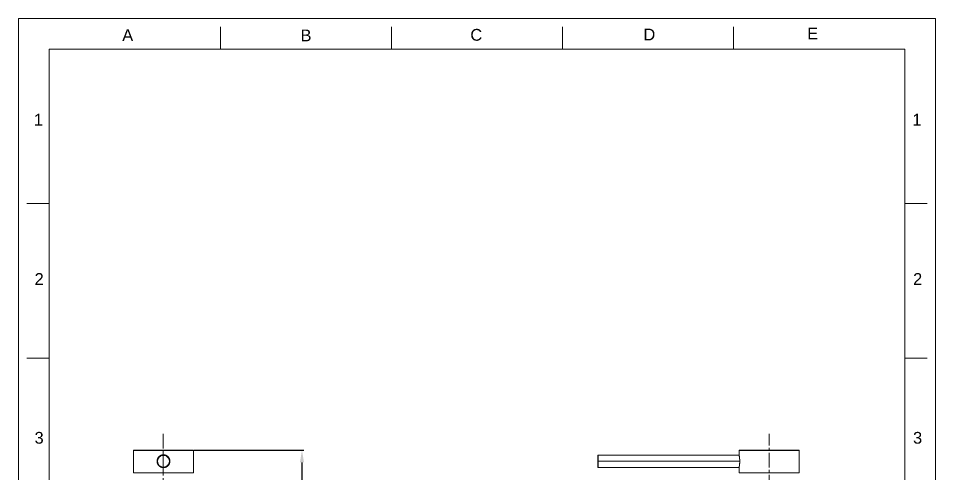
# Model space of a CAD drawing. Header units: millimetres. Extents: x 13381 to 13975, y 1032 to 1872.
# Drawn here: x 13381 to 13975, y 1577 to 1872 of the extents above; entities that cross this region are included whole.
import ezdxf

# ---------------------------------------------------------------- set-up
doc = ezdxf.new("R2010")
doc.units = ezdxf.units.MM
doc.linetypes.add('CENTER2', pattern=[28.575, 19.05, -3.175, 3.175, -3.175])
doc.linetypes.add('CENTERX2', pattern=[101.6, 63.5, -12.7, 12.7, -12.7])
for name, color, linetype, lineweight in [('CENTER', 1, 'CENTERX2', 15), ('DIM_', 5, 'Continuous', 9), ('FORM', 7, 'Continuous', 13)]:
    doc.layers.add(name, color=color, linetype=linetype, lineweight=lineweight)
doc.styles.get("Standard").update_dxf_attribs({"font": 'arial.ttf'})
doc.dimstyles.new('사본(2) STANDARD', dxfattribs={"dimscale": 0, "dimtxt": 4, "dimasz": 4, "dimexe": 1.25, "dimexo": 0.625, "dimgap": 1.5, "dimtad": 3, "dimtih": 1, "dimtoh": 1, "dimdec": 1, "dimzin": 9, "dimdsep": 46, "dimtxsty": 'Standard', "dimcen": 2.5, "dimclrd": 5, "dimclre": 5, "dimclrt": 5, "dimadec": 0, "dimazin": 0, "dimtfac": 1, "dimtdec": 1, "dimtmove": 0, "dimatfit": 3, "dimfxl": 1.25, "dimtfill": 1, "dimtolj": 1, "dimtzin": 0, "dimarcsym": 0})

# ---------------------------------------------------------------- blocks, each defined once
blk = doc.blocks.new('*D0')
at = {"layer": 'Defpoints', "color": 0, "transparency": 16777216}
for p in [(13494.03, 1592.43), (13564.51, 1592.43), (13498.33, 1324.63)]:
    blk.add_point(p, dxfattribs=at)
at = {"layer": 'DIM_', "color": 5, "lineweight": -2, "transparency": 16777216}
for p, q in [((13494.65, 1592.43), (13565.76, 1592.43)), ((13564.51, 1584.43), (13564.51, 1464.11)), ((13564.51, 1332.63), (13564.51, 1452.94)), ((13498.95, 1324.63), (13565.76, 1324.63))]:
    blk.add_line(p, q, dxfattribs=at)
at = {"layer": 'DIM_', "color": 5, "transparency": 16777216}
for points in [[(13563.18, 1584.43), (13565.85, 1584.43), (13564.51, 1592.43)], [(13563.18, 1332.63), (13565.85, 1332.63), (13564.51, 1324.63)]]:
    blk.add_solid(points, dxfattribs=at)
at = {"layer": 'DIM_', "color": 5, "transparency": 16777216, "insert": (13564.51, 1458.53), "char_height": 8, "attachment_point": 5, "bg_fill": 3, "box_fill_scale": 1.1, "bg_fill_color": 256, "bg_fill_true_color": 13158600, "bg_fill_transparency": 0}
blk.add_mtext('\\A1;267.8', dxfattribs=at)
blk = doc.blocks.new('*D6')
at = {"layer": 'Defpoints', "color": 0, "transparency": 16777216}
for p in [(13867.05, 1602.9), (13707.05, 1529.95), (13686.99, 1495.2), (13737.98, 1452.46), (13867.05, 1252.54)]:
    blk.add_point(p, dxfattribs=at)
at = {"layer": 'DIM_', "color": 5, "lineweight": -2, "transparency": 16777216}
blk.add_line((13686.68, 1494.66), (13677.74, 1479.18), dxfattribs=at)
for start, end in [(241.21464, 253.52595), (256.46395, 268.78535)]:
    blk.add_arc((13867.05, 1807.08), 377.37, start, end, dxfattribs=at)
at = {"layer": 'DIM_', "color": 5, "transparency": 16777216}
for points in [[(13684.68, 1475.18), (13685.99, 1477.5), (13678.36, 1480.26)], [(13859.06, 1431.12), (13859.03, 1428.46), (13867.05, 1429.71)]]:
    blk.add_solid(points, dxfattribs=at)
at = {"layer": 'DIM_', "color": 5, "transparency": 16777216, "insert": (13769.38, 1442.56), "char_height": 8, "attachment_point": 5, "bg_fill": 3, "box_fill_scale": 1.1, "bg_fill_color": 256, "bg_fill_true_color": 13158600, "bg_fill_transparency": 0}
blk.add_mtext('\\A1;30°', dxfattribs=at)

msp = doc.modelspace()

# ---------------------------------------------------------------- linework, layer by layer
at = {"linetype": 'Continuous', "lineweight": 18}
for p, q in [((13455.33, 1592.13), (13455.33, 1577.73)), ((13494.03, 1592.43), (13455.63, 1592.43)), ((13494.33, 1577.73), (13494.33, 1592.13)), ((13847.54, 1589.38), (13847.54, 1592.13)), ((13867.04, 1592.43), (13847.84, 1592.43)), ((13886.24, 1592.43), (13867.04, 1592.43)), ((13886.54, 1577.73), (13886.54, 1592.13)), ((13756.24, 1589.23), (13756.04, 1589.03)), ((13756.04, 1589.03), (13756.04, 1585.23)), ((13847.57, 1589.23), (13756.24, 1589.23)), ((13756.04, 1581.43), (13756.04, 1585.23)), ((13756.04, 1581.43), (13756.24, 1581.23)), ((13756.24, 1581.23), (13847.57, 1581.23)), ((13847.54, 1581.08), (13847.54, 1577.73)), ((13474.73, 1577.73), (13455.33, 1577.73)), ((13474.73, 1577.73), (13494.33, 1577.73)), ((13847.54, 1577.73), (13886.54, 1577.73))]:
    msp.add_line(p, q, dxfattribs=at)
at = {"linetype": 'Continuous', "lineweight": 13}
for p, q in [((13474.73, 1592.13), (13455.33, 1592.13)), ((13494.33, 1592.13), (13474.73, 1592.13)), ((13474.73, 1589.38), (13474.73, 1592.13)), ((13867.04, 1592.13), (13847.54, 1592.13)), ((13867.04, 1592.43), (13867.04, 1592.13)), ((13886.54, 1592.13), (13867.04, 1592.13)), ((13886.54, 1577.73), (13886.54, 1592.13)), ((13474.73, 1581.08), (13474.73, 1577.73)), ((13847.98, 1585.23), (13756.24, 1585.23))]:
    msp.add_line(p, q, dxfattribs=at)
at = {"linetype": 'Continuous', "lineweight": 18}
for centre, start, end in [((13455.63, 1592.13), 89.9793, 180), ((13494.03, 1592.13), 0, 90.0207), ((13847.84, 1592.13), 90, 180), ((13886.24, 1592.13), 0, 90)]:
    msp.add_arc(centre, 0.3, start, end, dxfattribs=at)
for major_axis, start_param, end_param in [((0, 3.8), 4.712344, 7.854025), ((0, -3.8), 4.712343, 7.854026)]:
    msp.add_ellipse((13474.83, 1585.23), major_axis=major_axis, ratio=1, start_param=start_param, end_param=end_param, dxfattribs=at)
for points, knots in [([(13474.73, 1589.38), (13474.6, 1589.37), (13474.46, 1589.36), (13474.2, 1589.33), (13473.94, 1589.29), (13473.68, 1589.22), (13473.52, 1589.17), (13473.49, 1589.15), (13473.42, 1589.13), (13473.39, 1589.12), (13473.3, 1589.09), (13473.23, 1589.06), (13473.05, 1588.98), (13472.81, 1588.86), (13472.58, 1588.72), (13472.42, 1588.61), (13472.34, 1588.55), (13472.26, 1588.49), (13472.21, 1588.45), (13472.18, 1588.42), (13472.05, 1588.32), (13471.95, 1588.22), (13471.77, 1588.03), (13471.59, 1587.84), (13471.43, 1587.62), (13471.34, 1587.48), (13471.32, 1587.45), (13471.29, 1587.4), (13471.27, 1587.37), (13471.22, 1587.28), (13471.19, 1587.22), (13471.09, 1587.04), (13470.98, 1586.8), (13470.89, 1586.55), (13470.83, 1586.36), (13470.81, 1586.26), (13470.78, 1586.16), (13470.77, 1586.1), (13470.76, 1586.06), (13470.73, 1585.9), (13470.69, 1585.63), (13470.68, 1585.36), (13470.68, 1585.23)], [0, 0, 0, 0, 0.0625, 0.0625, 0.125, 0.1875, 0.1875, 0.203125, 0.203125, 0.21875, 0.21875, 0.25, 0.25, 0.3125, 0.375, 0.375, 0.40625, 0.421875, 0.421875, 0.4375, 0.4375, 0.5, 0.5, 0.5625, 0.625, 0.625, 0.640625, 0.640625, 0.65625, 0.65625, 0.6875, 0.6875, 0.75, 0.8125, 0.8125, 0.84375, 0.859375, 0.859375, 0.875, 0.875, 0.9375, 1, 1, 1, 1]), ([(13470.83, 1585.23), (13470.83, 1585.36), (13470.83, 1585.49), (13470.86, 1585.75), (13470.88, 1585.88), (13470.93, 1586.14), (13470.96, 1586.26), (13471.02, 1586.45), (13471.04, 1586.52), (13471.08, 1586.64), (13471.11, 1586.7), (13471.18, 1586.88), (13471.29, 1587.12), (13471.43, 1587.34), (13471.52, 1587.48), (13471.54, 1587.5), (13471.58, 1587.56), (13471.59, 1587.58), (13471.65, 1587.66), (13471.69, 1587.72), (13471.82, 1587.87), (13471.99, 1588.06), (13472.19, 1588.24), (13472.34, 1588.36), (13472.42, 1588.42), (13472.5, 1588.48), (13472.55, 1588.52), (13472.58, 1588.54), (13472.71, 1588.63), (13472.83, 1588.69), (13473.06, 1588.82), (13473.29, 1588.93), (13473.54, 1589.02), (13473.7, 1589.06), (13473.73, 1589.07), (13473.79, 1589.09), (13473.82, 1589.1), (13473.92, 1589.12), (13473.98, 1589.14), (13474.18, 1589.18), (13474.43, 1589.21), (13474.69, 1589.23), (13474.89, 1589.23), (13474.96, 1589.23), (13475.09, 1589.22), (13475.15, 1589.21), (13475.35, 1589.2), (13475.48, 1589.18), (13475.73, 1589.13), (13475.86, 1589.09), (13476.11, 1589.02), (13476.23, 1588.97), (13476.39, 1588.91), (13476.42, 1588.9), (13476.48, 1588.87), (13476.57, 1588.83), (13476.65, 1588.79), (13476.83, 1588.69), (13477.05, 1588.56), (13477.26, 1588.4), (13477.41, 1588.28), (13477.46, 1588.24), (13477.53, 1588.17), (13477.56, 1588.15), (13477.61, 1588.1), (13477.72, 1587.99), (13477.92, 1587.77), (13478.08, 1587.56), (13478.22, 1587.34), (13478.29, 1587.23), (13478.37, 1587.09), (13478.38, 1587.06), (13478.41, 1587), (13478.46, 1586.91), (13478.5, 1586.82), (13478.57, 1586.64), (13478.66, 1586.39), (13478.72, 1586.14), (13478.76, 1585.95), (13478.77, 1585.88), (13478.79, 1585.75), (13478.8, 1585.69), (13478.82, 1585.49), (13478.83, 1585.36), (13478.83, 1585.23)], [0, 0, 0, 0, 0.03125, 0.03125, 0.0625, 0.0625, 0.09375, 0.09375, 0.109375, 0.109375, 0.125, 0.125, 0.15625, 0.1875, 0.1875, 0.195313, 0.195313, 0.203125, 0.203125, 0.21875, 0.21875, 0.25, 0.28125, 0.28125, 0.296875, 0.304688, 0.304688, 0.3125, 0.3125, 0.34375, 0.34375, 0.375, 0.40625, 0.40625, 0.414063, 0.414063, 0.421875, 0.421875, 0.4375, 0.4375, 0.46875, 0.5, 0.5, 0.515625, 0.515625, 0.53125, 0.53125, 0.5625, 0.5625, 0.59375, 0.59375, 0.625, 0.625, 0.632812, 0.632812, 0.640625, 0.65625, 0.65625, 0.6875, 0.71875, 0.71875, 0.734375, 0.734375, 0.742187, 0.742187, 0.75, 0.78125, 0.8125, 0.8125, 0.84375, 0.84375, 0.851562, 0.851562, 0.859375, 0.875, 0.875, 0.90625, 0.9375, 0.9375, 0.953125, 0.953125, 0.96875, 0.96875, 1, 1, 1, 1]), ([(13478.98, 1585.23), (13478.98, 1585.37), (13478.97, 1585.5), (13478.94, 1585.78), (13478.9, 1586.05), (13478.83, 1586.32), (13478.78, 1586.48), (13478.77, 1586.52), (13478.75, 1586.58), (13478.74, 1586.61), (13478.7, 1586.71), (13478.68, 1586.78), (13478.6, 1586.97), (13478.48, 1587.21), (13478.34, 1587.45), (13478.22, 1587.62), (13478.18, 1587.67), (13478.12, 1587.76), (13478.1, 1587.78), (13478.05, 1587.84), (13477.94, 1587.97), (13477.73, 1588.2), (13477.53, 1588.38), (13477.32, 1588.55), (13477.2, 1588.63), (13477.06, 1588.73), (13477.03, 1588.74), (13476.97, 1588.78), (13476.88, 1588.83), (13476.79, 1588.88), (13476.61, 1588.98), (13476.36, 1589.09), (13476.1, 1589.18), (13475.9, 1589.24), (13475.83, 1589.25), (13475.7, 1589.29), (13475.63, 1589.3), (13475.42, 1589.34), (13475.15, 1589.37), (13474.87, 1589.38), (13474.73, 1589.38)], [0, 0, 0, 0, 0.0625, 0.0625, 0.125, 0.1875, 0.1875, 0.203125, 0.203125, 0.21875, 0.21875, 0.25, 0.25, 0.3125, 0.375, 0.375, 0.40625, 0.40625, 0.421875, 0.421875, 0.4375, 0.5, 0.5625, 0.5625, 0.625, 0.625, 0.640625, 0.640625, 0.65625, 0.6875, 0.6875, 0.75, 0.8125, 0.8125, 0.84375, 0.84375, 0.875, 0.875, 0.9375, 1, 1, 1, 1]), ([(13756.24, 1589.23), (13756.24, 1589.23), (13756.24, 1589.23), (13756.24, 1589.22), (13756.24, 1589.21), (13756.24, 1589.2), (13756.24, 1589.18), (13756.24, 1589.13), (13756.24, 1589.09), (13756.24, 1589.02), (13756.24, 1588.97), (13756.24, 1588.91), (13756.24, 1588.9), (13756.24, 1588.87), (13756.24, 1588.83), (13756.24, 1588.79), (13756.24, 1588.69), (13756.24, 1588.56), (13756.24, 1588.4), (13756.24, 1588.28), (13756.24, 1588.24), (13756.24, 1588.17), (13756.24, 1588.15), (13756.24, 1588.1), (13756.24, 1587.99), (13756.24, 1587.77), (13756.24, 1587.56), (13756.24, 1587.34), (13756.24, 1587.23), (13756.24, 1587.09), (13756.24, 1587.06), (13756.24, 1587), (13756.24, 1586.91), (13756.24, 1586.82), (13756.24, 1586.64), (13756.24, 1586.39), (13756.24, 1586.14), (13756.24, 1585.95), (13756.24, 1585.88), (13756.24, 1585.75), (13756.24, 1585.69), (13756.24, 1585.49), (13756.24, 1585.36), (13756.24, 1585.23)], [0, 0, 0, 0, 0.030888, 0.030888, 0.06215, 0.06215, 0.124673, 0.124673, 0.187197, 0.187197, 0.24972, 0.24972, 0.265351, 0.265351, 0.280982, 0.312243, 0.312243, 0.374767, 0.43729, 0.43729, 0.468552, 0.468552, 0.484182, 0.484182, 0.499813, 0.562337, 0.62486, 0.62486, 0.687383, 0.687383, 0.703014, 0.703014, 0.718645, 0.749907, 0.749907, 0.81243, 0.874953, 0.874953, 0.906215, 0.906215, 0.937477, 0.937477, 1, 1, 1, 1]), ([(13847.98, 1585.23), (13847.98, 1585.37), (13847.98, 1585.5), (13847.98, 1585.78), (13847.97, 1586.05), (13847.95, 1586.32), (13847.94, 1586.48), (13847.94, 1586.52), (13847.94, 1586.58), (13847.93, 1586.61), (13847.93, 1586.71), (13847.92, 1586.78), (13847.91, 1586.97), (13847.88, 1587.21), (13847.86, 1587.45), (13847.84, 1587.62), (13847.83, 1587.67), (13847.82, 1587.76), (13847.81, 1587.78), (13847.81, 1587.84), (13847.79, 1587.97), (13847.75, 1588.2), (13847.73, 1588.38), (13847.7, 1588.55), (13847.68, 1588.63), (13847.67, 1588.73), (13847.66, 1588.74), (13847.66, 1588.78), (13847.65, 1588.83), (13847.64, 1588.88), (13847.62, 1588.98), (13847.6, 1589.09), (13847.58, 1589.18), (13847.57, 1589.24), (13847.56, 1589.25), (13847.56, 1589.29), (13847.55, 1589.3), (13847.55, 1589.34), (13847.54, 1589.37), (13847.54, 1589.38), (13847.54, 1589.38)], [0, 0, 0, 0, 0.0625, 0.0625, 0.125, 0.1875, 0.1875, 0.203125, 0.203125, 0.21875, 0.21875, 0.25, 0.25, 0.3125, 0.375, 0.375, 0.40625, 0.40625, 0.421875, 0.421875, 0.4375, 0.5, 0.5625, 0.5625, 0.625, 0.625, 0.640625, 0.640625, 0.65625, 0.6875, 0.6875, 0.75, 0.8125, 0.8125, 0.84375, 0.84375, 0.875, 0.875, 0.9375, 1, 1, 1, 1]), ([(13470.68, 1585.23), (13470.68, 1585.09), (13470.68, 1584.96), (13470.71, 1584.69), (13470.75, 1584.43), (13470.81, 1584.17), (13470.86, 1584.01), (13470.87, 1583.97), (13470.89, 1583.91), (13470.9, 1583.88), (13470.94, 1583.78), (13470.96, 1583.72), (13471.04, 1583.53), (13471.15, 1583.29), (13471.28, 1583.06), (13471.39, 1582.9), (13471.45, 1582.81), (13471.51, 1582.73), (13471.55, 1582.68), (13471.57, 1582.65), (13471.68, 1582.52), (13471.77, 1582.42), (13471.95, 1582.23), (13472.15, 1582.05), (13472.36, 1581.89), (13472.5, 1581.79), (13472.52, 1581.77), (13472.58, 1581.74), (13472.61, 1581.72), (13472.69, 1581.67), (13472.75, 1581.63), (13472.93, 1581.54), (13473.17, 1581.42), (13473.42, 1581.32), (13473.61, 1581.26), (13473.7, 1581.23), (13473.8, 1581.21), (13473.87, 1581.19), (13473.9, 1581.18), (13474.06, 1581.15), (13474.33, 1581.1), (13474.6, 1581.08), (13474.73, 1581.08)], [0, 0, 0, 0, 0.0625, 0.0625, 0.125, 0.1875, 0.1875, 0.203125, 0.203125, 0.21875, 0.21875, 0.25, 0.25, 0.3125, 0.375, 0.375, 0.40625, 0.421875, 0.421875, 0.4375, 0.4375, 0.5, 0.5, 0.5625, 0.625, 0.625, 0.640625, 0.640625, 0.65625, 0.65625, 0.6875, 0.6875, 0.75, 0.8125, 0.8125, 0.84375, 0.859375, 0.859375, 0.875, 0.875, 0.9375, 1, 1, 1, 1]), ([(13478.83, 1585.23), (13478.83, 1585.1), (13478.82, 1584.96), (13478.79, 1584.7), (13478.78, 1584.57), (13478.72, 1584.32), (13478.69, 1584.19), (13478.63, 1584), (13478.61, 1583.94), (13478.57, 1583.82), (13478.55, 1583.75), (13478.47, 1583.57), (13478.36, 1583.34), (13478.23, 1583.11), (13478.13, 1582.98), (13478.12, 1582.95), (13478.08, 1582.9), (13478.06, 1582.87), (13478, 1582.79), (13477.96, 1582.74), (13477.83, 1582.59), (13477.66, 1582.39), (13477.47, 1582.22), (13477.31, 1582.09), (13477.24, 1582.03), (13477.16, 1581.98), (13477.1, 1581.94), (13477.08, 1581.92), (13476.94, 1581.83), (13476.83, 1581.76), (13476.6, 1581.64), (13476.36, 1581.53), (13476.11, 1581.44), (13475.96, 1581.39), (13475.93, 1581.38), (13475.86, 1581.36), (13475.83, 1581.36), (13475.73, 1581.33), (13475.67, 1581.32), (13475.48, 1581.28), (13475.22, 1581.24), (13474.96, 1581.23), (13474.76, 1581.23), (13474.7, 1581.23), (13474.57, 1581.24), (13474.5, 1581.24), (13474.3, 1581.26), (13474.17, 1581.28), (13473.92, 1581.33), (13473.79, 1581.36), (13473.54, 1581.44), (13473.42, 1581.48), (13473.27, 1581.54), (13473.24, 1581.56), (13473.18, 1581.58), (13473.09, 1581.62), (13473, 1581.67), (13472.83, 1581.76), (13472.6, 1581.89), (13472.39, 1582.05), (13472.24, 1582.17), (13472.19, 1582.22), (13472.12, 1582.28), (13472.09, 1582.31), (13472.05, 1582.35), (13471.93, 1582.47), (13471.73, 1582.68), (13471.58, 1582.89), (13471.43, 1583.11), (13471.36, 1583.22), (13471.29, 1583.37), (13471.27, 1583.4), (13471.24, 1583.46), (13471.2, 1583.54), (13471.16, 1583.63), (13471.08, 1583.82), (13470.99, 1584.06), (13470.93, 1584.31), (13470.89, 1584.51), (13470.88, 1584.57), (13470.86, 1584.7), (13470.85, 1584.77), (13470.83, 1584.96), (13470.83, 1585.1), (13470.83, 1585.23)], [0, 0, 0, 0, 0.03125, 0.03125, 0.0625, 0.0625, 0.09375, 0.09375, 0.109375, 0.109375, 0.125, 0.125, 0.15625, 0.1875, 0.1875, 0.195313, 0.195313, 0.203125, 0.203125, 0.21875, 0.21875, 0.25, 0.28125, 0.28125, 0.296875, 0.304688, 0.304688, 0.3125, 0.3125, 0.34375, 0.34375, 0.375, 0.40625, 0.40625, 0.414063, 0.414063, 0.421875, 0.421875, 0.4375, 0.4375, 0.46875, 0.5, 0.5, 0.515625, 0.515625, 0.53125, 0.53125, 0.5625, 0.5625, 0.59375, 0.59375, 0.625, 0.625, 0.632813, 0.632813, 0.640625, 0.65625, 0.65625, 0.6875, 0.71875, 0.71875, 0.734375, 0.734375, 0.742188, 0.742188, 0.75, 0.78125, 0.8125, 0.8125, 0.84375, 0.84375, 0.851563, 0.851563, 0.859375, 0.875, 0.875, 0.90625, 0.9375, 0.9375, 0.953125, 0.953125, 0.96875, 0.96875, 1, 1, 1, 1]), ([(13474.73, 1581.08), (13474.87, 1581.08), (13475.01, 1581.08), (13475.29, 1581.1), (13475.56, 1581.14), (13475.83, 1581.2), (13475.99, 1581.24), (13476.03, 1581.25), (13476.09, 1581.28), (13476.13, 1581.29), (13476.22, 1581.32), (13476.29, 1581.34), (13476.48, 1581.42), (13476.73, 1581.53), (13476.97, 1581.67), (13477.14, 1581.78), (13477.2, 1581.82), (13477.28, 1581.88), (13477.31, 1581.9), (13477.37, 1581.94), (13477.5, 1582.05), (13477.73, 1582.26), (13477.92, 1582.46), (13478.09, 1582.67), (13478.18, 1582.77), (13478.27, 1582.92), (13478.29, 1582.95), (13478.33, 1583), (13478.39, 1583.09), (13478.44, 1583.18), (13478.54, 1583.36), (13478.66, 1583.61), (13478.75, 1583.87), (13478.8, 1584.03), (13478.81, 1584.07), (13478.83, 1584.13), (13478.84, 1584.17), (13478.86, 1584.27), (13478.88, 1584.33), (13478.92, 1584.54), (13478.96, 1584.81), (13478.98, 1585.09), (13478.98, 1585.23)], [0, 0, 0, 0, 0.0625, 0.0625, 0.125, 0.1875, 0.1875, 0.203125, 0.203125, 0.21875, 0.21875, 0.25, 0.25, 0.3125, 0.375, 0.375, 0.40625, 0.40625, 0.421875, 0.421875, 0.4375, 0.5, 0.5625, 0.5625, 0.625, 0.625, 0.640625, 0.640625, 0.65625, 0.6875, 0.6875, 0.75, 0.8125, 0.8125, 0.828125, 0.828125, 0.84375, 0.84375, 0.875, 0.875, 0.9375, 1, 1, 1, 1]), ([(13756.24, 1585.23), (13756.24, 1585.1), (13756.24, 1584.96), (13756.24, 1584.7), (13756.24, 1584.57), (13756.24, 1584.32), (13756.24, 1584.19), (13756.24, 1584), (13756.24, 1583.94), (13756.24, 1583.82), (13756.24, 1583.75), (13756.24, 1583.57), (13756.24, 1583.34), (13756.24, 1583.11), (13756.24, 1582.98), (13756.24, 1582.95), (13756.24, 1582.9), (13756.24, 1582.87), (13756.24, 1582.79), (13756.24, 1582.74), (13756.24, 1582.59), (13756.24, 1582.39), (13756.24, 1582.22), (13756.24, 1582.09), (13756.24, 1582.03), (13756.24, 1581.98), (13756.24, 1581.94), (13756.24, 1581.92), (13756.24, 1581.83), (13756.24, 1581.76), (13756.24, 1581.64), (13756.24, 1581.53), (13756.24, 1581.44), (13756.24, 1581.39), (13756.24, 1581.38), (13756.24, 1581.36), (13756.24, 1581.36), (13756.24, 1581.33), (13756.24, 1581.32), (13756.24, 1581.28), (13756.24, 1581.24), (13756.24, 1581.23), (13756.24, 1581.23), (13756.24, 1581.23), (13756.24, 1581.23)], [0, 0, 0, 0, 0.062438, 0.062438, 0.124877, 0.124877, 0.187315, 0.187315, 0.218534, 0.218534, 0.249753, 0.249753, 0.312191, 0.37463, 0.37463, 0.390239, 0.390239, 0.405849, 0.405849, 0.437068, 0.437068, 0.499506, 0.561944, 0.561944, 0.593164, 0.608773, 0.608773, 0.624383, 0.624383, 0.686821, 0.686821, 0.749259, 0.811697, 0.811697, 0.827307, 0.827307, 0.842917, 0.842917, 0.874136, 0.874136, 0.936574, 0.999012, 0.999012, 1, 1, 1, 1]), ([(13847.54, 1581.08), (13847.54, 1581.08), (13847.54, 1581.08), (13847.54, 1581.1), (13847.55, 1581.14), (13847.56, 1581.2), (13847.57, 1581.24), (13847.57, 1581.25), (13847.58, 1581.28), (13847.58, 1581.29), (13847.59, 1581.32), (13847.59, 1581.34), (13847.61, 1581.42), (13847.63, 1581.53), (13847.66, 1581.67), (13847.68, 1581.78), (13847.68, 1581.82), (13847.69, 1581.88), (13847.7, 1581.9), (13847.7, 1581.94), (13847.72, 1582.05), (13847.75, 1582.26), (13847.78, 1582.46), (13847.81, 1582.67), (13847.83, 1582.77), (13847.85, 1582.92), (13847.85, 1582.95), (13847.86, 1583), (13847.87, 1583.09), (13847.88, 1583.18), (13847.89, 1583.36), (13847.92, 1583.61), (13847.94, 1583.87), (13847.95, 1584.03), (13847.95, 1584.07), (13847.95, 1584.13), (13847.95, 1584.17), (13847.96, 1584.27), (13847.96, 1584.33), (13847.97, 1584.54), (13847.98, 1584.81), (13847.98, 1585.09), (13847.98, 1585.23)], [0, 0, 0, 0, 0.0625, 0.0625, 0.125, 0.1875, 0.1875, 0.203125, 0.203125, 0.21875, 0.21875, 0.25, 0.25, 0.3125, 0.375, 0.375, 0.40625, 0.40625, 0.421875, 0.421875, 0.4375, 0.5, 0.5625, 0.5625, 0.625, 0.625, 0.640625, 0.640625, 0.65625, 0.6875, 0.6875, 0.75, 0.8125, 0.8125, 0.828125, 0.828125, 0.84375, 0.84375, 0.875, 0.875, 0.9375, 1, 1, 1, 1])]:
    msp.add_open_spline(points, degree=3, knots=knots, dxfattribs=at)
for points in [[(13471.03, 1585.23), (13470.96, 1585.23), (13470.89, 1585.23), (13470.83, 1585.23)], [(13478.63, 1585.23), (13478.69, 1585.23), (13478.76, 1585.23), (13478.83, 1585.23)], [(13756.04, 1585.23), (13756.1, 1585.23), (13756.17, 1585.23), (13756.24, 1585.23)]]:
    msp.add_open_spline(points, degree=3, dxfattribs=at)
at = {"layer": 'CENTER', "color": 1, "linetype": 'CENTER2', "ltscale": 0.5}
for p, q in [((13474.73, 1602.9), (13474.73, 1252.36)), ((13867.05, 1252.54), (13867.05, 1602.9))]:
    msp.add_line(p, q, dxfattribs=at)
at = {"layer": 'FORM', "color": 7, "linetype": 'Continuous'}
for p, q in [((13380.85, 1872.03), (13974.85, 1872.03)), ((13380.85, 1872.03), (13380.85, 1032.03)), ((13974.85, 1872.03), (13974.85, 1032.03)), ((13511.65, 1852.03), (13511.65, 1866.57)), ((13622.45, 1852.03), (13622.45, 1866.57)), ((13733.25, 1852.03), (13733.25, 1866.57)), ((13844.05, 1852.03), (13844.05, 1866.57)), ((13954.85, 1852.03), (13400.85, 1852.03)), ((13954.85, 1052.03), (13954.85, 1852.03)), ((13400.85, 1752.03), (13386.31, 1752.03)), ((13954.85, 1752.03), (13969.38, 1752.03)), ((13400.85, 1652.03), (13386.31, 1652.03)), ((13954.85, 1652.03), (13969.38, 1652.03))]:
    msp.add_line(p, q, dxfattribs=at)
at = {"layer": 'FORM', "linetype": 'Continuous'}
msp.add_line((13400.85, 1052.03), (13400.85, 1852.03), dxfattribs=at)
at = {"layer": 'FORM'}
msp.add_line((13400.85, 1852.03), (13400.85, 1827.03), dxfattribs=at)

# ---------------------------------------------------------------- texts
at = {"layer": 'FORM', "char_height": 7.62, "attachment_point": 5}
for s, width, insert in [('C', 10, (13677.37, 1861.3)), ('D', 10, (13789.45, 1861.58)), ('E', 10, (13895.24, 1862.22)), ('A', 10, (13451.67, 1861.14)), ('B', 10, (13567.12, 1860.98)), ('1', 50, (13393.85, 1806.44)), ('1', 50, (13962.7, 1806.44)), ('2', 50, (13394.32, 1703.24)), ('2', 50, (13963.18, 1703.24)), ('3', 50, (13394.3, 1600.35)), ('3', 50, (13963.16, 1600.35))]:
    msp.add_mtext_dynamic_manual_height_columns(s, width=width, gutter_width=12.5, heights=[0], dxfattribs=dict(at, insert=insert))

# ---------------------------------------------------------------- next in the draw order: dimensions: what is measured, and where the dimension line sits
at = {"layer": 'DIM_'}
dim = msp.add_angular_dim_2l(base=(13737.98, 1452.46), line1=((13867.05, 1252.54), (13867.05, 1602.9)), line2=((13707.05, 1529.95), (13686.99, 1495.2)), dimstyle='사본(2) STANDARD', override={"dimscale": 1, "dimtxt": 8, "dimasz": 8, "dimtad": 0}, dxfattribs=at)
dim.commit()
dim.dimension.update_dxf_attribs({"geometry": '*D6', "text_midpoint": (13769.38, 1442.56)})
dim = msp.add_linear_dim(base=(13564.51, 1592.43), p1=(13498.33, 1324.63), p2=(13494.03, 1592.43), angle=90, dimstyle='사본(2) STANDARD', override={"dimscale": 1, "dimtxt": 8, "dimasz": 8, "dimtad": 0}, dxfattribs=at)
dim.commit()
dim.dimension.update_dxf_attribs({"geometry": '*D0', "text_midpoint": (13564.51, 1458.53)})

doc.saveas('drawing.dxf')
